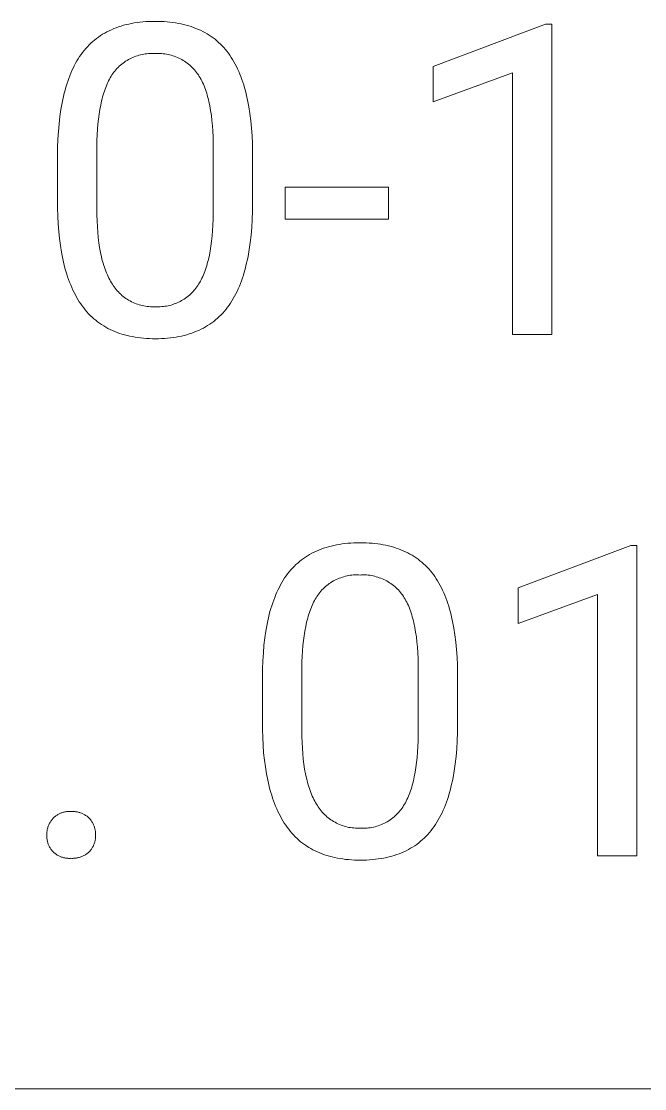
# Model space of a CAD drawing. Header units: millimetres. Extents: x -1283 to 2747, y -259 to 2557.
# Drawn here: x 1847.4 to 1924.4, y -33.4 to 98.5 of the extents above; entities that cross this region are included whole.
import ezdxf

# ---------------------------------------------------------------- set-up
doc = ezdxf.new("R2010")
doc.units = ezdxf.units.MM
doc.header["$MEASUREMENT"] = 0
doc.layers.add('Domyślny', color=7, linetype='Continuous', true_color=0x000000)

msp = doc.modelspace()

# ---------------------------------------------------------------- linework, layer by layer
at = {"layer": 'Domyślny', "color": 18, "lineweight": 15, "true_color": 0x000000}
for p, q in [((1858.78, 97.57), (1859.07, 97.68)), ((1859.07, 97.68), (1859.37, 97.79)), ((1859.37, 97.79), (1859.68, 97.89)), ((1859.68, 97.89), (1859.99, 97.98)), ((1859.99, 97.98), (1860.31, 98.07)), ((1860.31, 98.07), (1860.64, 98.14)), ((1860.64, 98.14), (1860.97, 98.21)), ((1860.97, 98.21), (1861.31, 98.27)), ((1861.31, 98.27), (1861.66, 98.32)), ((1861.66, 98.32), (1862.01, 98.37)), ((1862.01, 98.37), (1862.37, 98.4)), ((1862.37, 98.4), (1862.74, 98.43)), ((1862.74, 98.43), (1863.11, 98.45)), ((1863.11, 98.45), (1863.49, 98.47)), ((1863.49, 98.47), (1863.88, 98.47)), ((1863.88, 98.47), (1864.26, 98.47)), ((1864.26, 98.47), (1864.64, 98.45)), ((1864.64, 98.45), (1865.01, 98.43)), ((1865.01, 98.43), (1865.37, 98.41)), ((1865.37, 98.41), (1865.73, 98.37)), ((1865.73, 98.37), (1866.08, 98.33)), ((1866.08, 98.33), (1866.42, 98.28)), ((1866.42, 98.28), (1866.76, 98.22)), ((1866.76, 98.22), (1867.09, 98.16)), ((1867.09, 98.16), (1867.41, 98.08)), ((1867.41, 98.08), (1867.73, 98)), ((1867.73, 98), (1868.04, 97.91)), ((1868.04, 97.91), (1868.35, 97.82)), ((1868.35, 97.82), (1868.65, 97.71)), ((1868.65, 97.71), (1868.94, 97.6)), ((1868.94, 97.6), (1869.23, 97.48)), ((1898.24, 92.91), (1912.13, 98.12)), ((1912.13, 98.12), (1912.89, 98.12)), ((1912.89, 98.12), (1912.89, 59.78)), ((1856.41, 96.16), (1856.65, 96.35)), ((1856.65, 96.35), (1856.89, 96.53)), ((1856.89, 96.53), (1857.14, 96.7)), ((1857.14, 96.7), (1857.4, 96.87)), ((1857.4, 96.87), (1857.66, 97.02)), ((1857.66, 97.02), (1857.93, 97.17)), ((1857.93, 97.17), (1858.21, 97.31)), ((1858.21, 97.31), (1858.49, 97.44)), ((1858.49, 97.44), (1858.78, 97.57)), ((1869.23, 97.48), (1869.51, 97.36)), ((1869.51, 97.36), (1869.78, 97.22)), ((1869.78, 97.22), (1870.05, 97.08)), ((1870.05, 97.08), (1870.31, 96.93)), ((1870.31, 96.93), (1870.56, 96.77)), ((1870.56, 96.77), (1870.81, 96.6)), ((1870.81, 96.6), (1871.05, 96.43)), ((1871.05, 96.43), (1871.29, 96.25)), ((1855.13, 94.87), (1855.33, 95.11)), ((1855.33, 95.11), (1855.53, 95.33)), ((1855.53, 95.33), (1855.74, 95.55)), ((1855.74, 95.55), (1855.96, 95.77)), ((1855.96, 95.77), (1856.18, 95.97)), ((1856.18, 95.97), (1856.41, 96.16)), ((1871.29, 96.25), (1871.52, 96.06)), ((1871.52, 96.06), (1871.74, 95.86)), ((1871.74, 95.86), (1871.96, 95.66)), ((1871.96, 95.66), (1872.17, 95.45)), ((1872.17, 95.45), (1872.37, 95.23)), ((1872.37, 95.23), (1872.57, 95)), ((1872.57, 95), (1872.76, 94.77)), ((1854.23, 93.57), (1854.4, 93.85)), ((1854.4, 93.85), (1854.57, 94.12)), ((1854.57, 94.12), (1854.75, 94.38)), ((1854.75, 94.38), (1854.94, 94.63)), ((1854.94, 94.63), (1855.13, 94.87)), ((1860.42, 93.64), (1860.25, 93.54)), ((1860.6, 93.74), (1860.42, 93.64)), ((1860.77, 93.84), (1860.6, 93.74)), ((1860.95, 93.93), (1860.77, 93.84)), ((1861.14, 94.01), (1860.95, 93.93)), ((1861.32, 94.09), (1861.14, 94.01)), ((1861.51, 94.16), (1861.32, 94.09)), ((1861.7, 94.22), (1861.51, 94.16)), ((1861.89, 94.28), (1861.7, 94.22)), ((1862.08, 94.33), (1861.89, 94.28)), ((1862.28, 94.37), (1862.08, 94.33)), ((1862.48, 94.41), (1862.28, 94.37)), ((1862.68, 94.44), (1862.48, 94.41)), ((1862.87, 94.47), (1862.68, 94.44)), ((1863.07, 94.48), (1862.87, 94.47)), ((1863.27, 94.49), (1863.07, 94.48)), ((1863.48, 94.5), (1863.27, 94.49)), ((1863.68, 94.49), (1863.48, 94.5)), ((1863.88, 94.48), (1863.68, 94.49)), ((1864.08, 94.49), (1863.88, 94.48)), ((1864.28, 94.5), (1864.08, 94.49)), ((1864.48, 94.49), (1864.28, 94.5)), ((1864.68, 94.48), (1864.48, 94.49)), ((1864.89, 94.47), (1864.68, 94.48)), ((1865.09, 94.44), (1864.89, 94.47)), ((1865.29, 94.41), (1865.09, 94.44)), ((1865.49, 94.37), (1865.29, 94.41)), ((1865.68, 94.33), (1865.49, 94.37)), ((1865.88, 94.28), (1865.68, 94.33)), ((1866.07, 94.22), (1865.88, 94.28)), ((1866.26, 94.16), (1866.07, 94.22)), ((1866.45, 94.09), (1866.26, 94.16)), ((1866.64, 94.01), (1866.45, 94.09)), ((1866.83, 93.93), (1866.64, 94.01)), ((1867.01, 93.84), (1866.83, 93.93)), ((1867.18, 93.74), (1867.01, 93.84)), ((1867.36, 93.64), (1867.18, 93.74)), ((1867.53, 93.53), (1867.36, 93.64)), ((1872.76, 94.77), (1872.95, 94.52)), ((1872.95, 94.52), (1873.13, 94.27)), ((1873.13, 94.27), (1873.3, 94.01)), ((1873.3, 94.01), (1873.47, 93.75)), ((1873.47, 93.75), (1873.63, 93.47)), ((1853.48, 92.06), (1853.62, 92.38)), ((1853.62, 92.38), (1853.76, 92.69)), ((1853.76, 92.69), (1853.91, 92.99)), ((1853.91, 92.99), (1854.07, 93.29)), ((1854.07, 93.29), (1854.23, 93.57)), ((1858.92, 92.33), (1858.79, 92.18)), ((1859.05, 92.49), (1858.92, 92.33)), ((1859.18, 92.63), (1859.05, 92.49)), ((1859.32, 92.78), (1859.18, 92.63)), ((1859.47, 92.92), (1859.32, 92.78)), ((1859.61, 93.05), (1859.47, 92.92)), ((1859.77, 93.18), (1859.61, 93.05)), ((1859.93, 93.3), (1859.77, 93.18)), ((1860.09, 93.42), (1859.93, 93.3)), ((1860.25, 93.54), (1860.09, 93.42)), ((1867.7, 93.42), (1867.53, 93.53)), ((1867.86, 93.3), (1867.7, 93.42)), ((1868.02, 93.18), (1867.86, 93.3)), ((1868.18, 93.05), (1868.02, 93.18)), ((1868.33, 92.91), (1868.18, 93.05)), ((1868.47, 92.77), (1868.33, 92.91)), ((1868.61, 92.63), (1868.47, 92.77)), ((1868.75, 92.48), (1868.61, 92.63)), ((1868.88, 92.32), (1868.75, 92.48)), ((1869.01, 92.16), (1868.88, 92.32)), ((1873.63, 93.47), (1873.79, 93.19)), ((1873.79, 93.19), (1873.94, 92.89)), ((1873.94, 92.89), (1874.08, 92.59)), ((1874.08, 92.59), (1874.22, 92.28)), ((1898.24, 88.51), (1898.24, 92.91)), ((1852.98, 90.7), (1853.1, 91.05)), ((1853.1, 91.05), (1853.22, 91.4)), ((1853.22, 91.4), (1853.35, 91.73)), ((1853.35, 91.73), (1853.48, 92.06)), ((1858.15, 91.13), (1858.06, 90.93)), ((1858.25, 91.32), (1858.15, 91.13)), ((1858.35, 91.5), (1858.25, 91.32)), ((1858.45, 91.68), (1858.35, 91.5)), ((1858.56, 91.85), (1858.45, 91.68)), ((1858.67, 92.01), (1858.56, 91.85)), ((1858.79, 92.18), (1858.67, 92.01)), ((1869.13, 92), (1869.01, 92.16)), ((1869.24, 91.84), (1869.13, 92)), ((1869.35, 91.66), (1869.24, 91.84)), ((1869.46, 91.49), (1869.35, 91.66)), ((1869.56, 91.3), (1869.46, 91.49)), ((1869.66, 91.11), (1869.56, 91.3)), ((1869.76, 90.91), (1869.66, 91.11)), ((1874.22, 92.28), (1874.36, 91.96)), ((1874.36, 91.96), (1874.48, 91.64)), ((1874.48, 91.64), (1874.61, 91.3)), ((1874.61, 91.3), (1874.73, 90.96)), ((1908.02, 92.09), (1898.24, 88.51)), ((1908.02, 59.78), (1908.02, 92.09)), ((1852.66, 89.59), (1852.76, 89.97)), ((1852.76, 89.97), (1852.87, 90.34)), ((1852.87, 90.34), (1852.98, 90.7)), ((1857.63, 89.86), (1857.55, 89.63)), ((1857.71, 90.09), (1857.63, 89.86)), ((1857.79, 90.31), (1857.71, 90.09)), ((1857.88, 90.52), (1857.79, 90.31)), ((1857.97, 90.73), (1857.88, 90.52)), ((1858.06, 90.93), (1857.97, 90.73)), ((1869.85, 90.7), (1869.76, 90.91)), ((1869.94, 90.49), (1869.85, 90.7)), ((1870.03, 90.27), (1869.94, 90.49)), ((1870.11, 90.05), (1870.03, 90.27)), ((1870.19, 89.82), (1870.11, 90.05)), ((1870.26, 89.58), (1870.19, 89.82)), ((1874.73, 90.96), (1874.84, 90.61)), ((1874.84, 90.61), (1874.95, 90.25)), ((1874.95, 90.25), (1875.05, 89.88)), ((1875.05, 89.88), (1875.14, 89.5)), ((1852.25, 87.57), (1852.4, 88.4)), ((1852.4, 88.4), (1852.48, 88.81)), ((1852.48, 88.81), (1852.57, 89.2)), ((1852.57, 89.2), (1852.66, 89.59)), ((1857.28, 88.65), (1857.17, 88.12)), ((1857.35, 88.9), (1857.28, 88.65)), ((1857.41, 89.15), (1857.35, 88.9)), ((1857.48, 89.39), (1857.41, 89.15)), ((1857.55, 89.63), (1857.48, 89.39)), ((1870.34, 89.34), (1870.26, 89.58)), ((1870.41, 89.08), (1870.34, 89.34)), ((1870.47, 88.83), (1870.41, 89.08)), ((1870.54, 88.56), (1870.47, 88.83)), ((1870.65, 88.02), (1870.54, 88.56)), ((1875.14, 89.5), (1875.23, 89.12)), ((1875.23, 89.12), (1875.32, 88.73)), ((1875.32, 88.73), (1875.47, 87.92)), ((1852.12, 86.71), (1852.25, 87.57)), ((1857.06, 87.57), (1856.97, 86.99)), ((1857.17, 88.12), (1857.06, 87.57)), ((1870.75, 87.44), (1870.65, 88.02)), ((1870.84, 86.84), (1870.75, 87.44)), ((1875.47, 87.92), (1875.6, 87.07)), ((1875.6, 87.07), (1875.71, 86.19)), ((1851.94, 84.87), (1852.02, 85.81)), ((1852.02, 85.81), (1852.12, 86.71)), ((1856.83, 85.77), (1856.78, 85.13)), ((1856.89, 86.39), (1856.83, 85.77)), ((1856.97, 86.99), (1856.89, 86.39)), ((1870.91, 86.22), (1870.84, 86.84)), ((1870.97, 85.56), (1870.91, 86.22)), ((1875.71, 86.19), (1875.8, 85.28)), ((1851.88, 83.9), (1851.94, 84.87)), ((1856.74, 84.46), (1856.71, 83.76)), ((1856.78, 85.13), (1856.74, 84.46)), ((1871.02, 84.88), (1870.97, 85.56)), ((1871.06, 84.18), (1871.02, 84.88)), ((1875.8, 85.28), (1875.86, 84.34)), ((1851.85, 82.9), (1851.88, 83.9)), ((1856.71, 83.76), (1856.7, 83.05)), ((1871.08, 83.45), (1871.06, 84.18)), ((1871.08, 82.69), (1871.08, 83.45)), ((1875.86, 84.34), (1875.91, 83.36)), ((1875.91, 83.36), (1875.93, 82.35)), ((1851.84, 81.87), (1851.85, 82.9)), ((1851.84, 75.4), (1851.84, 81.87)), ((1856.7, 83.05), (1856.7, 75.29)), ((1871.08, 74.74), (1871.08, 82.69)), ((1875.93, 82.35), (1875.93, 76.06)), ((1879.95, 74.01), (1879.95, 77.97)), ((1879.95, 77.97), (1892.74, 77.97)), ((1892.74, 77.97), (1892.74, 74.01)), ((1851.86, 74.41), (1851.84, 75.4)), ((1856.7, 75.29), (1856.7, 74.53)), ((1875.93, 76.06), (1875.92, 75.01)), ((1851.91, 73.45), (1851.86, 74.41)), ((1856.7, 74.53), (1856.72, 73.8)), ((1871.04, 73.3), (1871.07, 74.01)), ((1871.07, 74.01), (1871.08, 74.74)), ((1875.88, 73.99), (1875.83, 73.01)), ((1875.92, 75.01), (1875.88, 73.99)), ((1892.74, 74.01), (1879.95, 74.01)), ((1851.98, 72.52), (1851.91, 73.45)), ((1856.72, 73.8), (1856.76, 73.09)), ((1856.76, 73.09), (1856.81, 72.41)), ((1870.94, 71.96), (1870.99, 72.61)), ((1870.99, 72.61), (1871.04, 73.3)), ((1875.83, 73.01), (1875.75, 72.07)), ((1852.07, 71.62), (1851.98, 72.52)), ((1852.19, 70.76), (1852.07, 71.62)), ((1856.81, 72.41), (1856.87, 71.75)), ((1856.87, 71.75), (1856.95, 71.12)), ((1870.79, 70.71), (1870.87, 71.32)), ((1870.87, 71.32), (1870.94, 71.96)), ((1875.75, 72.07), (1875.64, 71.15)), ((1852.32, 69.93), (1852.19, 70.76)), ((1852.48, 69.12), (1852.32, 69.93)), ((1856.95, 71.12), (1857.04, 70.51)), ((1857.04, 70.51), (1857.15, 69.92)), ((1857.15, 69.92), (1857.27, 69.36)), ((1870.59, 69.57), (1870.7, 70.13)), ((1870.7, 70.13), (1870.79, 70.71)), ((1875.52, 70.28), (1875.37, 69.43)), ((1875.64, 71.15), (1875.52, 70.28)), ((1852.56, 68.73), (1852.48, 69.12)), ((1852.66, 68.35), (1852.56, 68.73)), ((1857.27, 69.36), (1857.33, 69.1)), ((1857.33, 69.1), (1857.4, 68.83)), ((1857.4, 68.83), (1857.48, 68.57)), ((1870.34, 68.53), (1870.41, 68.78)), ((1870.41, 68.78), (1870.47, 69.04)), ((1870.47, 69.04), (1870.59, 69.57)), ((1875.2, 68.63), (1875.11, 68.24)), ((1875.29, 69.03), (1875.2, 68.63)), ((1875.37, 69.43), (1875.29, 69.03)), ((1852.75, 67.98), (1852.66, 68.35)), ((1852.86, 67.61), (1852.75, 67.98)), ((1852.97, 67.25), (1852.86, 67.61)), ((1857.48, 68.57), (1857.55, 68.32)), ((1857.55, 68.32), (1857.63, 68.08)), ((1857.63, 68.08), (1857.72, 67.84)), ((1857.72, 67.84), (1857.8, 67.61)), ((1857.8, 67.61), (1857.89, 67.38)), ((1857.89, 67.38), (1857.99, 67.16)), ((1869.86, 67.15), (1869.95, 67.36)), ((1869.95, 67.36), (1870.03, 67.58)), ((1870.03, 67.58), (1870.11, 67.81)), ((1870.11, 67.81), (1870.19, 68.04)), ((1870.19, 68.04), (1870.27, 68.28)), ((1870.27, 68.28), (1870.34, 68.53)), ((1874.91, 67.48), (1874.8, 67.11)), ((1875.01, 67.85), (1874.91, 67.48)), ((1875.11, 68.24), (1875.01, 67.85)), ((1853.08, 66.9), (1852.97, 67.25)), ((1853.2, 66.56), (1853.08, 66.9)), ((1853.33, 66.23), (1853.2, 66.56)), ((1853.46, 65.9), (1853.33, 66.23)), ((1857.99, 67.16), (1858.08, 66.95)), ((1858.08, 66.95), (1858.18, 66.75)), ((1858.18, 66.75), (1858.29, 66.55)), ((1858.29, 66.55), (1858.4, 66.35)), ((1858.4, 66.35), (1858.51, 66.17)), ((1858.51, 66.17), (1858.61, 65.99)), ((1858.61, 65.99), (1858.72, 65.82)), ((1869.16, 65.82), (1869.27, 65.99)), ((1869.27, 65.99), (1869.38, 66.17)), ((1869.38, 66.17), (1869.48, 66.35)), ((1869.48, 66.35), (1869.58, 66.54)), ((1869.58, 66.54), (1869.68, 66.74)), ((1869.68, 66.74), (1869.77, 66.94)), ((1869.77, 66.94), (1869.86, 67.15)), ((1874.43, 66.07), (1874.3, 65.74)), ((1874.56, 66.41), (1874.43, 66.07)), ((1874.68, 66.76), (1874.56, 66.41)), ((1874.8, 67.11), (1874.68, 66.76)), ((1853.59, 65.58), (1853.46, 65.9)), ((1853.73, 65.27), (1853.59, 65.58)), ((1853.88, 64.96), (1853.73, 65.27)), ((1854.04, 64.67), (1853.88, 64.96)), ((1854.19, 64.38), (1854.04, 64.67)), ((1858.72, 65.82), (1858.84, 65.65)), ((1858.84, 65.65), (1858.96, 65.49)), ((1858.96, 65.49), (1859.09, 65.33)), ((1859.09, 65.33), (1859.22, 65.18)), ((1859.22, 65.18), (1859.36, 65.03)), ((1859.36, 65.03), (1859.5, 64.88)), ((1859.5, 64.88), (1859.65, 64.75)), ((1859.65, 64.75), (1859.8, 64.61)), ((1867.98, 64.51), (1868.13, 64.64)), ((1868.13, 64.64), (1868.27, 64.77)), ((1868.27, 64.77), (1868.42, 64.91)), ((1868.42, 64.91), (1868.55, 65.05)), ((1868.55, 65.05), (1868.69, 65.2)), ((1868.69, 65.2), (1868.81, 65.35)), ((1868.81, 65.35), (1868.94, 65.5)), ((1868.94, 65.5), (1869.05, 65.66)), ((1869.05, 65.66), (1869.16, 65.82)), ((1873.86, 64.8), (1873.71, 64.5)), ((1874.01, 65.1), (1873.86, 64.8)), ((1874.16, 65.42), (1874.01, 65.1)), ((1874.3, 65.74), (1874.16, 65.42)), ((1854.36, 64.1), (1854.19, 64.38)), ((1854.53, 63.83), (1854.36, 64.1)), ((1854.7, 63.56), (1854.53, 63.83)), ((1854.88, 63.31), (1854.7, 63.56)), ((1855.07, 63.06), (1854.88, 63.31)), ((1859.8, 64.61), (1859.96, 64.48)), ((1859.96, 64.48), (1860.12, 64.36)), ((1860.12, 64.36), (1860.28, 64.24)), ((1860.28, 64.24), (1860.45, 64.13)), ((1860.45, 64.13), (1860.62, 64.02)), ((1860.62, 64.02), (1860.8, 63.92)), ((1860.8, 63.92), (1860.98, 63.83)), ((1860.98, 63.83), (1861.16, 63.74)), ((1861.16, 63.74), (1861.35, 63.66)), ((1861.35, 63.66), (1861.54, 63.58)), ((1861.54, 63.58), (1861.73, 63.52)), ((1861.73, 63.52), (1861.92, 63.45)), ((1861.92, 63.45), (1862.12, 63.4)), ((1862.12, 63.4), (1862.32, 63.35)), ((1862.32, 63.35), (1862.51, 63.31)), ((1862.51, 63.31), (1862.71, 63.27)), ((1865.31, 63.29), (1865.5, 63.33)), ((1865.5, 63.33), (1865.69, 63.37)), ((1865.69, 63.37), (1865.89, 63.42)), ((1865.89, 63.42), (1866.07, 63.48)), ((1866.07, 63.48), (1866.26, 63.55)), ((1866.26, 63.55), (1866.45, 63.62)), ((1866.45, 63.62), (1866.63, 63.69)), ((1866.63, 63.69), (1866.81, 63.77)), ((1866.81, 63.77), (1866.99, 63.86)), ((1866.99, 63.86), (1867.16, 63.96)), ((1867.16, 63.96), (1867.33, 64.06)), ((1867.33, 64.06), (1867.5, 64.16)), ((1867.5, 64.16), (1867.66, 64.27)), ((1867.66, 64.27), (1867.82, 64.39)), ((1867.82, 64.39), (1867.98, 64.51)), ((1873.03, 63.4), (1872.84, 63.15)), ((1873.21, 63.66), (1873.03, 63.4)), ((1873.38, 63.93), (1873.21, 63.66)), ((1873.55, 64.21), (1873.38, 63.93)), ((1873.71, 64.5), (1873.55, 64.21)), ((1855.26, 62.81), (1855.07, 63.06)), ((1855.46, 62.58), (1855.26, 62.81)), ((1855.67, 62.35), (1855.46, 62.58)), ((1855.88, 62.14), (1855.67, 62.35)), ((1856.1, 61.93), (1855.88, 62.14)), ((1862.71, 63.27), (1862.92, 63.25)), ((1862.92, 63.25), (1863.12, 63.23)), ((1863.12, 63.23), (1863.32, 63.21)), ((1863.32, 63.21), (1863.52, 63.21)), ((1863.52, 63.21), (1863.73, 63.21)), ((1863.73, 63.21), (1863.93, 63.21)), ((1863.93, 63.21), (1864.13, 63.2)), ((1864.13, 63.2), (1864.32, 63.2)), ((1864.32, 63.2), (1864.52, 63.21)), ((1864.52, 63.21), (1864.72, 63.22)), ((1864.72, 63.22), (1864.92, 63.24)), ((1864.92, 63.24), (1865.11, 63.26)), ((1865.11, 63.26), (1865.31, 63.29)), ((1871.82, 61.99), (1871.6, 61.79)), ((1872.04, 62.21), (1871.82, 61.99)), ((1872.25, 62.43), (1872.04, 62.21)), ((1872.45, 62.66), (1872.25, 62.43)), ((1872.65, 62.9), (1872.45, 62.66)), ((1872.84, 63.15), (1872.65, 62.9)), ((1856.32, 61.72), (1856.1, 61.93)), ((1856.55, 61.53), (1856.32, 61.72)), ((1856.79, 61.34), (1856.55, 61.53)), ((1857.03, 61.17), (1856.79, 61.34)), ((1857.28, 61), (1857.03, 61.17)), ((1857.54, 60.83), (1857.28, 61)), ((1857.8, 60.68), (1857.54, 60.83)), ((1858.06, 60.53), (1857.8, 60.68)), ((1870.12, 60.72), (1869.85, 60.57)), ((1870.38, 60.87), (1870.12, 60.72)), ((1870.64, 61.04), (1870.38, 60.87)), ((1870.89, 61.21), (1870.64, 61.04)), ((1871.13, 61.4), (1870.89, 61.21)), ((1871.37, 61.59), (1871.13, 61.4)), ((1871.6, 61.79), (1871.37, 61.59)), ((1858.34, 60.39), (1858.06, 60.53)), ((1858.62, 60.26), (1858.34, 60.39)), ((1858.9, 60.14), (1858.62, 60.26)), ((1859.19, 60.03), (1858.9, 60.14)), ((1859.49, 59.92), (1859.19, 60.03)), ((1859.8, 59.82), (1859.49, 59.92)), ((1860.11, 59.73), (1859.8, 59.82)), ((1860.42, 59.65), (1860.11, 59.73)), ((1860.75, 59.57), (1860.42, 59.65)), ((1861.08, 59.51), (1860.75, 59.57)), ((1861.41, 59.45), (1861.08, 59.51)), ((1861.75, 59.4), (1861.41, 59.45)), ((1862.1, 59.35), (1861.75, 59.4)), ((1862.45, 59.32), (1862.1, 59.35)), ((1865.78, 59.36), (1865.42, 59.32)), ((1866.13, 59.4), (1865.78, 59.36)), ((1866.48, 59.45), (1866.13, 59.4)), ((1866.82, 59.51), (1866.48, 59.45)), ((1867.15, 59.58), (1866.82, 59.51)), ((1867.47, 59.66), (1867.15, 59.58)), ((1867.79, 59.74), (1867.47, 59.66)), ((1868.11, 59.84), (1867.79, 59.74)), ((1868.41, 59.94), (1868.11, 59.84)), ((1868.71, 60.05), (1868.41, 59.94)), ((1869.01, 60.17), (1868.71, 60.05)), ((1869.29, 60.29), (1869.01, 60.17)), ((1869.58, 60.42), (1869.29, 60.29)), ((1869.85, 60.57), (1869.58, 60.42)), ((1912.89, 59.78), (1908.02, 59.78)), ((1862.81, 59.29), (1862.45, 59.32)), ((1863.18, 59.27), (1862.81, 59.29)), ((1863.55, 59.26), (1863.18, 59.27)), ((1863.93, 59.25), (1863.55, 59.26)), ((1864.31, 59.26), (1863.93, 59.25)), ((1864.69, 59.27), (1864.31, 59.26)), ((1865.06, 59.29), (1864.69, 59.27)), ((1865.42, 59.32), (1865.06, 59.29)), ((1883.53, 32.88), (1883.81, 33.01)), ((1883.81, 33.01), (1884.1, 33.14)), ((1884.1, 33.14), (1884.39, 33.25)), ((1884.39, 33.25), (1884.69, 33.36)), ((1884.69, 33.36), (1885, 33.46)), ((1885, 33.46), (1885.32, 33.55)), ((1885.32, 33.55), (1885.64, 33.64)), ((1885.64, 33.64), (1885.96, 33.72)), ((1885.96, 33.72), (1886.3, 33.78)), ((1886.3, 33.78), (1886.64, 33.84)), ((1886.64, 33.84), (1886.98, 33.9)), ((1886.98, 33.9), (1887.34, 33.94)), ((1887.34, 33.94), (1887.7, 33.98)), ((1887.7, 33.98), (1888.06, 34)), ((1888.06, 34), (1888.43, 34.02)), ((1888.43, 34.02), (1888.81, 34.04)), ((1888.81, 34.04), (1889.2, 34.04)), ((1889.2, 34.04), (1889.58, 34.04)), ((1889.58, 34.04), (1889.96, 34.02)), ((1889.96, 34.02), (1890.33, 34)), ((1890.33, 34), (1890.69, 33.98)), ((1890.69, 33.98), (1891.05, 33.94)), ((1891.05, 33.94), (1891.4, 33.9)), ((1891.4, 33.9), (1891.74, 33.85)), ((1891.74, 33.85), (1892.08, 33.79)), ((1892.08, 33.79), (1892.41, 33.73)), ((1892.41, 33.73), (1892.74, 33.65)), ((1892.74, 33.65), (1893.05, 33.57)), ((1893.05, 33.57), (1893.37, 33.49)), ((1893.37, 33.49), (1893.67, 33.39)), ((1893.67, 33.39), (1893.97, 33.29)), ((1893.97, 33.29), (1894.26, 33.17)), ((1894.26, 33.17), (1894.55, 33.05)), ((1894.55, 33.05), (1894.83, 32.93)), ((1908.75, 28.48), (1922.64, 33.69)), ((1922.64, 33.69), (1923.4, 33.69)), ((1923.4, 33.69), (1923.4, -4.65)), ((1881.51, 31.54), (1881.74, 31.74)), ((1881.74, 31.74), (1881.97, 31.92)), ((1881.97, 31.92), (1882.22, 32.1)), ((1882.22, 32.1), (1882.47, 32.27)), ((1882.47, 32.27), (1882.72, 32.44)), ((1882.72, 32.44), (1882.98, 32.59)), ((1882.98, 32.59), (1883.25, 32.74)), ((1883.25, 32.74), (1883.53, 32.88)), ((1894.83, 32.93), (1895.1, 32.79)), ((1895.1, 32.79), (1895.37, 32.65)), ((1895.37, 32.65), (1895.63, 32.5)), ((1895.63, 32.5), (1895.89, 32.34)), ((1895.89, 32.34), (1896.13, 32.18)), ((1896.13, 32.18), (1896.38, 32.01)), ((1896.38, 32.01), (1896.61, 31.83)), ((1896.61, 31.83), (1896.84, 31.64)), ((1880.26, 30.2), (1880.45, 30.44)), ((1880.45, 30.44), (1880.65, 30.68)), ((1880.65, 30.68), (1880.85, 30.9)), ((1880.85, 30.9), (1881.06, 31.12)), ((1881.06, 31.12), (1881.28, 31.34)), ((1881.28, 31.34), (1881.51, 31.54)), ((1896.84, 31.64), (1897.06, 31.44)), ((1897.06, 31.44), (1897.28, 31.24)), ((1897.28, 31.24), (1897.49, 31.03)), ((1897.49, 31.03), (1897.69, 30.81)), ((1897.69, 30.81), (1897.89, 30.58)), ((1897.89, 30.58), (1898.08, 30.35)), ((1898.08, 30.35), (1898.27, 30.11)), ((1879.39, 28.86), (1879.55, 29.14)), ((1879.55, 29.14), (1879.72, 29.42)), ((1879.72, 29.42), (1879.89, 29.69)), ((1879.89, 29.69), (1880.07, 29.95)), ((1880.07, 29.95), (1880.26, 30.2)), ((1885.57, 29.11), (1885.41, 29)), ((1885.74, 29.22), (1885.57, 29.11)), ((1885.92, 29.32), (1885.74, 29.22)), ((1886.09, 29.41), (1885.92, 29.32)), ((1886.27, 29.5), (1886.09, 29.41)), ((1886.46, 29.59), (1886.27, 29.5)), ((1886.64, 29.66), (1886.46, 29.59)), ((1886.83, 29.73), (1886.64, 29.66)), ((1887.02, 29.8), (1886.83, 29.73)), ((1887.21, 29.85), (1887.02, 29.8)), ((1887.41, 29.9), (1887.21, 29.85)), ((1887.6, 29.95), (1887.41, 29.9)), ((1887.8, 29.98), (1887.6, 29.95)), ((1888, 30.02), (1887.8, 29.98)), ((1888.2, 30.04), (1888, 30.02)), ((1888.4, 30.06), (1888.2, 30.04)), ((1888.6, 30.07), (1888.4, 30.06)), ((1888.8, 30.07), (1888.6, 30.07)), ((1889, 30.06), (1888.8, 30.07)), ((1889.2, 30.05), (1889, 30.06)), ((1889.4, 30.06), (1889.2, 30.05)), ((1889.6, 30.07), (1889.4, 30.06)), ((1889.8, 30.07), (1889.6, 30.07)), ((1890.01, 30.06), (1889.8, 30.07)), ((1890.21, 30.04), (1890.01, 30.06)), ((1890.41, 30.02), (1890.21, 30.04)), ((1890.61, 29.99), (1890.41, 30.02)), ((1890.81, 29.95), (1890.61, 29.99)), ((1891, 29.9), (1890.81, 29.95)), ((1891.2, 29.85), (1891, 29.9)), ((1891.39, 29.8), (1891.2, 29.85)), ((1891.58, 29.73), (1891.39, 29.8)), ((1891.77, 29.66), (1891.58, 29.73)), ((1891.96, 29.59), (1891.77, 29.66)), ((1892.15, 29.5), (1891.96, 29.59)), ((1892.33, 29.41), (1892.15, 29.5)), ((1892.51, 29.32), (1892.33, 29.41)), ((1892.68, 29.22), (1892.51, 29.32)), ((1892.85, 29.11), (1892.68, 29.22)), ((1893.02, 29), (1892.85, 29.11)), ((1898.27, 30.11), (1898.45, 29.86)), ((1898.45, 29.86), (1898.62, 29.6)), ((1898.62, 29.6), (1898.79, 29.33)), ((1898.79, 29.33), (1898.95, 29.05)), ((1898.95, 29.05), (1899.11, 28.77)), ((1878.8, 27.63), (1878.94, 27.95)), ((1878.94, 27.95), (1879.09, 28.26)), ((1879.09, 28.26), (1879.24, 28.56)), ((1879.24, 28.56), (1879.39, 28.86)), ((1884.11, 27.75), (1884, 27.58)), ((1884.24, 27.9), (1884.11, 27.75)), ((1884.37, 28.06), (1884.24, 27.9)), ((1884.5, 28.21), (1884.37, 28.06)), ((1884.64, 28.35), (1884.5, 28.21)), ((1884.79, 28.49), (1884.64, 28.35)), ((1884.93, 28.63), (1884.79, 28.49)), ((1885.09, 28.75), (1884.93, 28.63)), ((1885.25, 28.88), (1885.09, 28.75)), ((1885.41, 29), (1885.25, 28.88)), ((1893.18, 28.88), (1893.02, 29)), ((1893.34, 28.76), (1893.18, 28.88)), ((1893.5, 28.63), (1893.34, 28.76)), ((1893.65, 28.49), (1893.5, 28.63)), ((1893.79, 28.35), (1893.65, 28.49)), ((1893.94, 28.21), (1893.79, 28.35)), ((1894.07, 28.06), (1893.94, 28.21)), ((1894.2, 27.91), (1894.07, 28.06)), ((1894.33, 27.75), (1894.2, 27.91)), ((1894.45, 27.59), (1894.33, 27.75)), ((1899.11, 28.77), (1899.26, 28.48)), ((1899.26, 28.48), (1899.4, 28.18)), ((1899.4, 28.18), (1899.54, 27.87)), ((1899.54, 27.87), (1899.68, 27.55)), ((1908.75, 24.08), (1908.75, 28.48)), ((1878.3, 26.27), (1878.42, 26.62)), ((1878.42, 26.62), (1878.54, 26.97)), ((1878.54, 26.97), (1878.67, 27.3)), ((1878.67, 27.3), (1878.8, 27.63)), ((1883.38, 26.5), (1883.29, 26.3)), ((1883.47, 26.7), (1883.38, 26.5)), ((1883.57, 26.89), (1883.47, 26.7)), ((1883.67, 27.07), (1883.57, 26.89)), ((1883.78, 27.25), (1883.67, 27.07)), ((1883.88, 27.42), (1883.78, 27.25)), ((1884, 27.58), (1883.88, 27.42)), ((1894.56, 27.42), (1894.45, 27.59)), ((1894.67, 27.25), (1894.56, 27.42)), ((1894.78, 27.07), (1894.67, 27.25)), ((1894.88, 26.88), (1894.78, 27.07)), ((1894.98, 26.69), (1894.88, 26.88)), ((1895.08, 26.49), (1894.98, 26.69)), ((1895.17, 26.28), (1895.08, 26.49)), ((1899.68, 27.55), (1899.81, 27.22)), ((1899.81, 27.22), (1899.93, 26.89)), ((1899.93, 26.89), (1900.05, 26.54)), ((1900.05, 26.54), (1900.16, 26.19)), ((1918.53, 27.66), (1908.75, 24.08)), ((1918.53, -4.65), (1918.53, 27.66)), ((1877.89, 24.77), (1877.99, 25.16)), ((1877.99, 25.16), (1878.08, 25.54)), ((1878.08, 25.54), (1878.19, 25.91)), ((1878.19, 25.91), (1878.3, 26.27)), ((1882.88, 25.2), (1882.8, 24.96)), ((1882.95, 25.43), (1882.88, 25.2)), ((1883.03, 25.66), (1882.95, 25.43)), ((1883.11, 25.88), (1883.03, 25.66)), ((1883.2, 26.09), (1883.11, 25.88)), ((1883.29, 26.3), (1883.2, 26.09)), ((1895.26, 26.07), (1895.17, 26.28)), ((1895.35, 25.85), (1895.26, 26.07)), ((1895.43, 25.62), (1895.35, 25.85)), ((1895.51, 25.39), (1895.43, 25.62)), ((1895.59, 25.15), (1895.51, 25.39)), ((1895.66, 24.91), (1895.59, 25.15)), ((1900.16, 26.19), (1900.27, 25.83)), ((1900.27, 25.83), (1900.37, 25.46)), ((1900.37, 25.46), (1900.46, 25.09)), ((1900.46, 25.09), (1900.55, 24.7)), ((1877.57, 23.14), (1877.72, 23.98)), ((1877.72, 23.98), (1877.8, 24.38)), ((1877.8, 24.38), (1877.89, 24.77)), ((1882.61, 24.22), (1882.49, 23.69)), ((1882.67, 24.47), (1882.61, 24.22)), ((1882.74, 24.72), (1882.67, 24.47)), ((1882.8, 24.96), (1882.74, 24.72)), ((1895.73, 24.66), (1895.66, 24.91)), ((1895.79, 24.4), (1895.73, 24.66)), ((1895.86, 24.14), (1895.79, 24.4)), ((1895.97, 23.59), (1895.86, 24.14)), ((1900.55, 24.7), (1900.64, 24.31)), ((1900.64, 24.31), (1900.79, 23.5)), ((1877.45, 22.28), (1877.57, 23.14)), ((1882.29, 22.56), (1882.22, 21.96)), ((1882.39, 23.14), (1882.29, 22.56)), ((1882.49, 23.69), (1882.39, 23.14)), ((1896.07, 23.01), (1895.97, 23.59)), ((1896.16, 22.41), (1896.07, 23.01)), ((1900.79, 23.5), (1900.92, 22.65)), ((1900.92, 22.65), (1901.03, 21.77)), ((1877.26, 20.44), (1877.34, 21.38)), ((1877.34, 21.38), (1877.45, 22.28)), ((1882.15, 21.34), (1882.1, 20.7)), ((1882.22, 21.96), (1882.15, 21.34)), ((1896.24, 21.79), (1896.16, 22.41)), ((1896.3, 21.13), (1896.24, 21.79)), ((1896.34, 20.45), (1896.3, 21.13)), ((1901.03, 21.77), (1901.12, 20.86)), ((1877.21, 19.47), (1877.26, 20.44)), ((1882.06, 20.03), (1882.03, 19.33)), ((1882.1, 20.7), (1882.06, 20.03)), ((1896.38, 19.75), (1896.34, 20.45)), ((1901.12, 20.86), (1901.19, 19.91)), ((1901.19, 19.91), (1901.23, 18.93)), ((1877.16, 17.44), (1877.17, 18.47)), ((1877.17, 18.47), (1877.21, 19.47)), ((1882.03, 19.33), (1882.02, 18.62)), ((1882.02, 18.62), (1882.02, 10.86)), ((1896.4, 19.02), (1896.38, 19.75)), ((1896.4, 18.26), (1896.4, 19.02)), ((1901.23, 18.93), (1901.25, 17.92)), ((1877.16, 10.97), (1877.16, 17.44)), ((1896.4, 10.31), (1896.4, 18.26)), ((1901.25, 17.92), (1901.25, 11.63)), ((1877.19, 9.98), (1877.16, 10.97)), ((1882.02, 10.86), (1882.03, 10.1)), ((1901.24, 10.58), (1901.2, 9.57)), ((1901.25, 11.63), (1901.24, 10.58)), ((1877.23, 9.02), (1877.19, 9.98)), ((1882.03, 10.1), (1882.05, 9.37)), ((1882.05, 9.37), (1882.08, 8.66)), ((1896.36, 8.87), (1896.39, 9.58)), ((1896.39, 9.58), (1896.4, 10.31)), ((1901.2, 9.57), (1901.15, 8.59)), ((1877.3, 8.1), (1877.23, 9.02)), ((1877.39, 7.2), (1877.3, 8.1)), ((1882.08, 8.66), (1882.13, 7.98)), ((1882.13, 7.98), (1882.19, 7.32)), ((1896.26, 7.53), (1896.32, 8.18)), ((1896.32, 8.18), (1896.36, 8.87)), ((1901.15, 8.59), (1901.07, 7.64)), ((1877.51, 6.34), (1877.39, 7.2)), ((1882.19, 7.32), (1882.27, 6.69)), ((1882.27, 6.69), (1882.36, 6.08)), ((1896.11, 6.28), (1896.19, 6.89)), ((1896.19, 6.89), (1896.26, 7.53)), ((1900.97, 6.73), (1900.84, 5.86)), ((1901.07, 7.64), (1900.97, 6.73)), ((1877.64, 5.51), (1877.51, 6.34)), ((1877.8, 4.7), (1877.64, 5.51)), ((1882.36, 6.08), (1882.47, 5.5)), ((1882.47, 5.5), (1882.59, 4.94)), ((1895.91, 5.14), (1896.02, 5.7)), ((1896.02, 5.7), (1896.11, 6.28)), ((1900.84, 5.86), (1900.69, 5.02)), ((1877.89, 4.32), (1877.8, 4.7)), ((1877.98, 3.93), (1877.89, 4.32)), ((1882.59, 4.94), (1882.66, 4.67)), ((1882.66, 4.67), (1882.73, 4.41)), ((1882.73, 4.41), (1882.8, 4.15)), ((1882.8, 4.15), (1882.87, 3.9)), ((1895.59, 3.85), (1895.66, 4.1)), ((1895.66, 4.1), (1895.73, 4.35)), ((1895.73, 4.35), (1895.79, 4.61)), ((1895.79, 4.61), (1895.91, 5.14)), ((1900.52, 4.21), (1900.43, 3.82)), ((1900.61, 4.61), (1900.52, 4.21)), ((1900.69, 5.02), (1900.61, 4.61)), ((1878.08, 3.56), (1877.98, 3.93)), ((1878.18, 3.19), (1878.08, 3.56)), ((1878.29, 2.84), (1878.18, 3.19)), ((1878.4, 2.49), (1878.29, 2.84)), ((1882.87, 3.9), (1882.95, 3.66)), ((1882.95, 3.66), (1883.04, 3.42)), ((1883.04, 3.42), (1883.12, 3.19)), ((1883.12, 3.19), (1883.21, 2.97)), ((1883.21, 2.97), (1883.31, 2.75)), ((1883.31, 2.75), (1883.41, 2.54)), ((1895.09, 2.51), (1895.18, 2.72)), ((1895.18, 2.72), (1895.27, 2.93)), ((1895.27, 2.93), (1895.36, 3.16)), ((1895.36, 3.16), (1895.44, 3.38)), ((1895.44, 3.38), (1895.51, 3.61)), ((1895.51, 3.61), (1895.59, 3.85)), ((1900.12, 2.69), (1900, 2.34)), ((1900.23, 3.06), (1900.12, 2.69)), ((1900.33, 3.43), (1900.23, 3.06)), ((1900.43, 3.82), (1900.33, 3.43)), ((1878.52, 2.14), (1878.4, 2.49)), ((1878.65, 1.81), (1878.52, 2.14)), ((1878.78, 1.48), (1878.65, 1.81)), ((1878.91, 1.16), (1878.78, 1.48)), ((1883.41, 2.54), (1883.51, 2.33)), ((1883.51, 2.33), (1883.61, 2.13)), ((1883.61, 2.13), (1883.72, 1.94)), ((1883.72, 1.94), (1883.83, 1.75)), ((1883.83, 1.75), (1883.93, 1.57)), ((1883.93, 1.57), (1884.04, 1.4)), ((1884.04, 1.4), (1884.16, 1.24)), ((1894.37, 1.22), (1894.48, 1.39)), ((1894.48, 1.39), (1894.59, 1.56)), ((1894.59, 1.56), (1894.7, 1.74)), ((1894.7, 1.74), (1894.8, 1.92)), ((1894.8, 1.92), (1894.9, 2.11)), ((1894.9, 2.11), (1895, 2.31)), ((1895, 2.31), (1895.09, 2.51)), ((1899.75, 1.65), (1899.62, 1.32)), ((1899.88, 1.99), (1899.75, 1.65)), ((1900, 2.34), (1899.88, 1.99)), ((1851.27, -0.02), (1851.34, 0.05)), ((1851.34, 0.05), (1851.41, 0.12)), ((1851.41, 0.12), (1851.48, 0.18)), ((1851.48, 0.18), (1851.55, 0.24)), ((1851.55, 0.24), (1851.63, 0.3)), ((1851.63, 0.3), (1851.7, 0.35)), ((1851.7, 0.35), (1851.78, 0.4)), ((1851.78, 0.4), (1851.86, 0.45)), ((1851.86, 0.45), (1851.95, 0.5)), ((1851.95, 0.5), (1852.03, 0.54)), ((1852.03, 0.54), (1852.12, 0.58)), ((1852.12, 0.58), (1852.2, 0.62)), ((1852.2, 0.62), (1852.29, 0.66)), ((1852.29, 0.66), (1852.38, 0.69)), ((1852.38, 0.69), (1852.47, 0.72)), ((1852.47, 0.72), (1852.56, 0.74)), ((1852.56, 0.74), (1852.65, 0.77)), ((1852.65, 0.77), (1852.75, 0.79)), ((1852.75, 0.79), (1852.84, 0.8)), ((1852.84, 0.8), (1852.93, 0.82)), ((1852.93, 0.82), (1853.03, 0.83)), ((1853.03, 0.83), (1853.12, 0.83)), ((1853.12, 0.83), (1853.22, 0.84)), ((1853.22, 0.84), (1853.31, 0.84)), ((1853.31, 0.84), (1853.4, 0.84)), ((1853.4, 0.84), (1853.5, 0.83)), ((1853.5, 0.83), (1853.6, 0.84)), ((1853.6, 0.84), (1853.7, 0.84)), ((1853.7, 0.84), (1853.8, 0.84)), ((1853.8, 0.84), (1853.9, 0.83)), ((1853.9, 0.83), (1854, 0.82)), ((1854, 0.82), (1854.1, 0.81)), ((1854.1, 0.81), (1854.2, 0.79)), ((1854.2, 0.79), (1854.3, 0.78)), ((1854.3, 0.78), (1854.4, 0.75)), ((1854.4, 0.75), (1854.49, 0.73)), ((1854.49, 0.73), (1854.59, 0.7)), ((1854.59, 0.7), (1854.68, 0.67)), ((1854.68, 0.67), (1854.78, 0.63)), ((1854.78, 0.63), (1854.87, 0.6)), ((1854.87, 0.6), (1854.96, 0.56)), ((1854.96, 0.56), (1855.05, 0.51)), ((1855.05, 0.51), (1855.14, 0.46)), ((1855.14, 0.46), (1855.23, 0.41)), ((1855.23, 0.41), (1855.31, 0.36)), ((1855.31, 0.36), (1855.4, 0.3)), ((1855.4, 0.3), (1855.48, 0.25)), ((1855.48, 0.25), (1855.56, 0.18)), ((1855.56, 0.18), (1855.63, 0.12)), ((1855.63, 0.12), (1855.71, 0.05)), ((1855.71, 0.05), (1855.78, -0.02)), ((1879.06, 0.85), (1878.91, 1.16)), ((1879.2, 0.55), (1879.06, 0.85)), ((1879.36, 0.25), (1879.2, 0.55)), ((1879.52, -0.04), (1879.36, 0.25)), ((1884.16, 1.24), (1884.28, 1.07)), ((1884.28, 1.07), (1884.41, 0.91)), ((1884.41, 0.91), (1884.54, 0.76)), ((1884.54, 0.76), (1884.68, 0.61)), ((1884.68, 0.61), (1884.82, 0.47)), ((1884.82, 0.47), (1884.97, 0.33)), ((1884.97, 0.33), (1885.12, 0.19)), ((1885.12, 0.19), (1885.28, 0.06)), ((1885.28, 0.06), (1885.44, -0.06)), ((1893.08, -0.08), (1893.25, 0.05)), ((1893.25, 0.05), (1893.4, 0.17)), ((1893.4, 0.17), (1893.56, 0.31)), ((1893.56, 0.31), (1893.7, 0.45)), ((1893.7, 0.45), (1893.85, 0.59)), ((1893.85, 0.59), (1893.99, 0.74)), ((1893.99, 0.74), (1894.12, 0.9)), ((1894.12, 0.9), (1894.25, 1.06)), ((1894.25, 1.06), (1894.37, 1.22)), ((1899.03, 0.08), (1898.87, -0.21)), ((1899.19, 0.37), (1899.03, 0.08)), ((1899.34, 0.68), (1899.19, 0.37)), ((1899.48, 0.99), (1899.34, 0.68)), ((1899.62, 1.32), (1899.48, 0.99)), ((1850.57, -1.39), (1850.6, -1.29)), ((1850.6, -1.29), (1850.63, -1.19)), ((1850.63, -1.19), (1850.66, -1.09)), ((1850.66, -1.09), (1850.69, -0.99)), ((1850.69, -0.99), (1850.73, -0.89)), ((1850.73, -0.89), (1850.77, -0.8)), ((1850.77, -0.8), (1850.81, -0.7)), ((1850.81, -0.7), (1850.86, -0.61)), ((1850.86, -0.61), (1850.91, -0.52)), ((1850.91, -0.52), (1850.96, -0.43)), ((1850.96, -0.43), (1851.02, -0.34)), ((1851.02, -0.34), (1851.08, -0.26)), ((1851.08, -0.26), (1851.14, -0.18)), ((1851.14, -0.18), (1851.2, -0.09)), ((1851.2, -0.09), (1851.27, -0.02)), ((1855.78, -0.02), (1855.85, -0.09)), ((1855.85, -0.09), (1855.91, -0.17)), ((1855.91, -0.17), (1855.98, -0.26)), ((1855.98, -0.26), (1856.03, -0.34)), ((1856.03, -0.34), (1856.09, -0.43)), ((1856.09, -0.43), (1856.14, -0.52)), ((1856.14, -0.52), (1856.19, -0.61)), ((1856.19, -0.61), (1856.24, -0.7)), ((1856.24, -0.7), (1856.28, -0.8)), ((1856.28, -0.8), (1856.32, -0.89)), ((1856.32, -0.89), (1856.36, -0.99)), ((1856.36, -0.99), (1856.39, -1.09)), ((1856.39, -1.09), (1856.42, -1.19)), ((1856.42, -1.19), (1856.45, -1.29)), ((1856.45, -1.29), (1856.47, -1.39)), ((1879.68, -0.32), (1879.52, -0.04)), ((1879.85, -0.59), (1879.68, -0.32)), ((1880.03, -0.85), (1879.85, -0.59)), ((1880.21, -1.11), (1880.03, -0.85)), ((1880.39, -1.36), (1880.21, -1.11)), ((1885.44, -0.06), (1885.6, -0.18)), ((1885.6, -0.18), (1885.77, -0.29)), ((1885.77, -0.29), (1885.94, -0.4)), ((1885.94, -0.4), (1886.12, -0.5)), ((1886.12, -0.5), (1886.3, -0.59)), ((1886.3, -0.59), (1886.48, -0.68)), ((1886.48, -0.68), (1886.67, -0.76)), ((1886.67, -0.76), (1886.86, -0.84)), ((1886.86, -0.84), (1887.05, -0.91)), ((1887.05, -0.91), (1887.24, -0.97)), ((1887.24, -0.97), (1887.44, -1.03)), ((1887.44, -1.03), (1887.64, -1.08)), ((1887.64, -1.08), (1887.84, -1.12)), ((1887.84, -1.12), (1888.04, -1.15)), ((1888.04, -1.15), (1888.24, -1.18)), ((1888.24, -1.18), (1888.44, -1.2)), ((1888.44, -1.2), (1888.64, -1.22)), ((1888.64, -1.22), (1888.85, -1.22)), ((1888.85, -1.22), (1889.05, -1.22)), ((1889.05, -1.22), (1889.25, -1.22)), ((1889.25, -1.22), (1889.46, -1.22)), ((1889.46, -1.22), (1889.66, -1.23)), ((1889.66, -1.23), (1889.86, -1.22)), ((1889.86, -1.22), (1890.07, -1.21)), ((1890.07, -1.21), (1890.27, -1.19)), ((1890.27, -1.19), (1890.47, -1.16)), ((1890.47, -1.16), (1890.67, -1.13)), ((1890.67, -1.13), (1890.87, -1.09)), ((1890.87, -1.09), (1891.07, -1.04)), ((1891.07, -1.04), (1891.27, -0.98)), ((1891.27, -0.98), (1891.46, -0.92)), ((1891.46, -0.92), (1891.65, -0.85)), ((1891.65, -0.85), (1891.84, -0.78)), ((1891.84, -0.78), (1892.03, -0.7)), ((1892.03, -0.7), (1892.21, -0.61)), ((1892.21, -0.61), (1892.4, -0.52)), ((1892.4, -0.52), (1892.57, -0.42)), ((1892.57, -0.42), (1892.75, -0.31)), ((1892.75, -0.31), (1892.92, -0.2)), ((1892.92, -0.2), (1893.08, -0.08)), ((1898.17, -1.28), (1897.97, -1.53)), ((1898.35, -1.03), (1898.17, -1.28)), ((1898.53, -0.76), (1898.35, -1.03)), ((1898.7, -0.49), (1898.53, -0.76)), ((1898.87, -0.21), (1898.7, -0.49)), ((1850.51, -1.8), (1850.52, -1.69)), ((1850.51, -1.9), (1850.51, -1.8)), ((1850.51, -2.01), (1850.51, -1.9)), ((1850.51, -2.11), (1850.51, -2.01)), ((1850.51, -2.21), (1850.51, -2.11)), ((1850.51, -2.31), (1850.51, -2.21)), ((1850.52, -2.41), (1850.51, -2.31)), ((1850.52, -1.69), (1850.54, -1.59)), ((1850.53, -2.51), (1850.52, -2.41)), ((1850.54, -2.61), (1850.53, -2.51)), ((1850.54, -1.59), (1850.55, -1.49)), ((1850.56, -2.71), (1850.54, -2.61)), ((1850.55, -1.49), (1850.57, -1.39)), ((1856.47, -1.39), (1856.49, -1.49)), ((1856.49, -1.49), (1856.51, -1.59)), ((1856.51, -2.59), (1856.49, -2.68)), ((1856.51, -1.59), (1856.52, -1.69)), ((1856.52, -2.49), (1856.51, -2.59)), ((1856.52, -1.69), (1856.53, -1.8)), ((1856.53, -2.4), (1856.52, -2.49)), ((1856.53, -1.8), (1856.53, -1.9)), ((1856.53, -1.9), (1856.53, -2.01)), ((1856.53, -2.01), (1856.53, -2.11)), ((1856.53, -2.11), (1856.53, -2.2)), ((1856.53, -2.2), (1856.53, -2.3)), ((1856.53, -2.3), (1856.53, -2.4)), ((1880.59, -1.6), (1880.39, -1.36)), ((1880.79, -1.84), (1880.59, -1.6)), ((1880.99, -2.06), (1880.79, -1.84)), ((1881.2, -2.28), (1880.99, -2.06)), ((1881.42, -2.49), (1881.2, -2.28)), ((1881.64, -2.69), (1881.42, -2.49)), ((1897.14, -2.44), (1896.92, -2.64)), ((1897.36, -2.22), (1897.14, -2.44)), ((1897.57, -2), (1897.36, -2.22)), ((1897.77, -1.77), (1897.57, -2)), ((1897.97, -1.53), (1897.77, -1.77)), ((1850.58, -2.81), (1850.56, -2.71)), ((1850.6, -2.9), (1850.58, -2.81)), ((1850.63, -3), (1850.6, -2.9)), ((1850.66, -3.09), (1850.63, -3)), ((1850.69, -3.19), (1850.66, -3.09)), ((1850.73, -3.28), (1850.69, -3.19)), ((1850.77, -3.37), (1850.73, -3.28)), ((1850.82, -3.46), (1850.77, -3.37)), ((1850.86, -3.55), (1850.82, -3.46)), ((1850.91, -3.64), (1850.86, -3.55)), ((1850.97, -3.73), (1850.91, -3.64)), ((1851.02, -3.81), (1850.97, -3.73)), ((1851.08, -3.89), (1851.02, -3.81)), ((1851.14, -3.97), (1851.08, -3.89)), ((1855.97, -3.9), (1855.91, -3.98)), ((1856.02, -3.82), (1855.97, -3.9)), ((1856.08, -3.74), (1856.02, -3.82)), ((1856.13, -3.66), (1856.08, -3.74)), ((1856.17, -3.58), (1856.13, -3.66)), ((1856.22, -3.5), (1856.17, -3.58)), ((1856.26, -3.41), (1856.22, -3.5)), ((1856.3, -3.32), (1856.26, -3.41)), ((1856.34, -3.23), (1856.3, -3.32)), ((1856.37, -3.14), (1856.34, -3.23)), ((1856.4, -3.05), (1856.37, -3.14)), ((1856.43, -2.96), (1856.4, -3.05)), ((1856.45, -2.87), (1856.43, -2.96)), ((1856.48, -2.78), (1856.45, -2.87)), ((1856.49, -2.68), (1856.48, -2.78)), ((1881.87, -2.89), (1881.64, -2.69)), ((1882.11, -3.07), (1881.87, -2.89)), ((1882.35, -3.25), (1882.11, -3.07)), ((1882.6, -3.42), (1882.35, -3.25)), ((1882.86, -3.59), (1882.6, -3.42)), ((1883.12, -3.74), (1882.86, -3.59)), ((1883.39, -3.89), (1883.12, -3.74)), ((1883.66, -4.03), (1883.39, -3.89)), ((1895.17, -3.86), (1894.9, -4.01)), ((1895.44, -3.71), (1895.17, -3.86)), ((1895.7, -3.56), (1895.44, -3.71)), ((1895.96, -3.39), (1895.7, -3.56)), ((1896.21, -3.22), (1895.96, -3.39)), ((1896.45, -3.03), (1896.21, -3.22)), ((1896.69, -2.84), (1896.45, -3.03)), ((1896.92, -2.64), (1896.69, -2.84)), ((1851.2, -4.05), (1851.14, -3.97)), ((1851.27, -4.12), (1851.2, -4.05)), ((1851.34, -4.19), (1851.27, -4.12)), ((1851.42, -4.25), (1851.34, -4.19)), ((1851.49, -4.32), (1851.42, -4.25)), ((1851.57, -4.38), (1851.49, -4.32)), ((1851.65, -4.43), (1851.57, -4.38)), ((1851.73, -4.49), (1851.65, -4.43)), ((1851.81, -4.54), (1851.73, -4.49)), ((1851.9, -4.59), (1851.81, -4.54)), ((1851.98, -4.64), (1851.9, -4.59)), ((1852.07, -4.68), (1851.98, -4.64)), ((1852.16, -4.72), (1852.07, -4.68)), ((1852.25, -4.76), (1852.16, -4.72)), ((1852.34, -4.79), (1852.25, -4.76)), ((1852.44, -4.82), (1852.34, -4.79)), ((1852.53, -4.85), (1852.44, -4.82)), ((1852.62, -4.87), (1852.53, -4.85)), ((1852.72, -4.89), (1852.62, -4.87)), ((1852.82, -4.91), (1852.72, -4.89)), ((1852.91, -4.92), (1852.82, -4.91)), ((1853.01, -4.94), (1852.91, -4.92)), ((1853.11, -4.94), (1853.01, -4.94)), ((1853.21, -4.95), (1853.11, -4.94)), ((1853.3, -4.95), (1853.21, -4.95)), ((1853.4, -4.95), (1853.3, -4.95)), ((1853.5, -4.94), (1853.4, -4.95)), ((1853.6, -4.95), (1853.5, -4.94)), ((1853.71, -4.95), (1853.6, -4.95)), ((1853.81, -4.94), (1853.71, -4.95)), ((1853.91, -4.94), (1853.81, -4.94)), ((1854.02, -4.93), (1853.91, -4.94)), ((1854.12, -4.92), (1854.02, -4.93)), ((1854.22, -4.9), (1854.12, -4.92)), ((1854.33, -4.88), (1854.22, -4.9)), ((1854.43, -4.86), (1854.33, -4.88)), ((1854.53, -4.83), (1854.43, -4.86)), ((1854.63, -4.8), (1854.53, -4.83)), ((1854.72, -4.77), (1854.63, -4.8)), ((1854.82, -4.73), (1854.72, -4.77)), ((1854.92, -4.69), (1854.82, -4.73)), ((1855.01, -4.65), (1854.92, -4.69)), ((1855.1, -4.6), (1855.01, -4.65)), ((1855.2, -4.55), (1855.1, -4.6)), ((1855.29, -4.5), (1855.2, -4.55)), ((1855.37, -4.44), (1855.29, -4.5)), ((1855.46, -4.38), (1855.37, -4.44)), ((1855.54, -4.32), (1855.46, -4.38)), ((1855.62, -4.26), (1855.54, -4.32)), ((1855.7, -4.19), (1855.62, -4.26)), ((1855.78, -4.12), (1855.7, -4.19)), ((1855.84, -4.05), (1855.78, -4.12)), ((1855.91, -3.98), (1855.84, -4.05)), ((1883.94, -4.16), (1883.66, -4.03)), ((1884.22, -4.28), (1883.94, -4.16)), ((1884.52, -4.4), (1884.22, -4.28)), ((1884.81, -4.5), (1884.52, -4.4)), ((1885.12, -4.6), (1884.81, -4.5)), ((1885.43, -4.69), (1885.12, -4.6)), ((1885.75, -4.78), (1885.43, -4.69)), ((1886.07, -4.85), (1885.75, -4.78)), ((1886.4, -4.92), (1886.07, -4.85)), ((1886.73, -4.98), (1886.4, -4.92)), ((1887.07, -5.03), (1886.73, -4.98)), ((1887.42, -5.08), (1887.07, -5.03)), ((1887.78, -5.11), (1887.42, -5.08)), ((1888.14, -5.14), (1887.78, -5.11)), ((1888.5, -5.16), (1888.14, -5.14)), ((1888.87, -5.17), (1888.5, -5.16)), ((1889.25, -5.18), (1888.87, -5.17)), ((1889.63, -5.17), (1889.25, -5.18)), ((1890.01, -5.16), (1889.63, -5.17)), ((1890.38, -5.14), (1890.01, -5.16)), ((1890.75, -5.11), (1890.38, -5.14)), ((1891.1, -5.07), (1890.75, -5.11)), ((1891.45, -5.03), (1891.1, -5.07)), ((1891.8, -4.98), (1891.45, -5.03)), ((1892.14, -4.92), (1891.8, -4.98)), ((1892.47, -4.85), (1892.14, -4.92)), ((1892.8, -4.77), (1892.47, -4.85)), ((1893.12, -4.69), (1892.8, -4.77)), ((1893.43, -4.59), (1893.12, -4.69)), ((1893.73, -4.49), (1893.43, -4.59)), ((1894.04, -4.38), (1893.73, -4.49)), ((1894.33, -4.26), (1894.04, -4.38)), ((1894.62, -4.14), (1894.33, -4.26)), ((1894.9, -4.01), (1894.62, -4.14)), ((1923.4, -4.65), (1918.53, -4.65)), ((1223.93, -33.41), (2746.98, -33.41))]:
    msp.add_line(p, q, dxfattribs=at)

doc.saveas('drawing.dxf')
